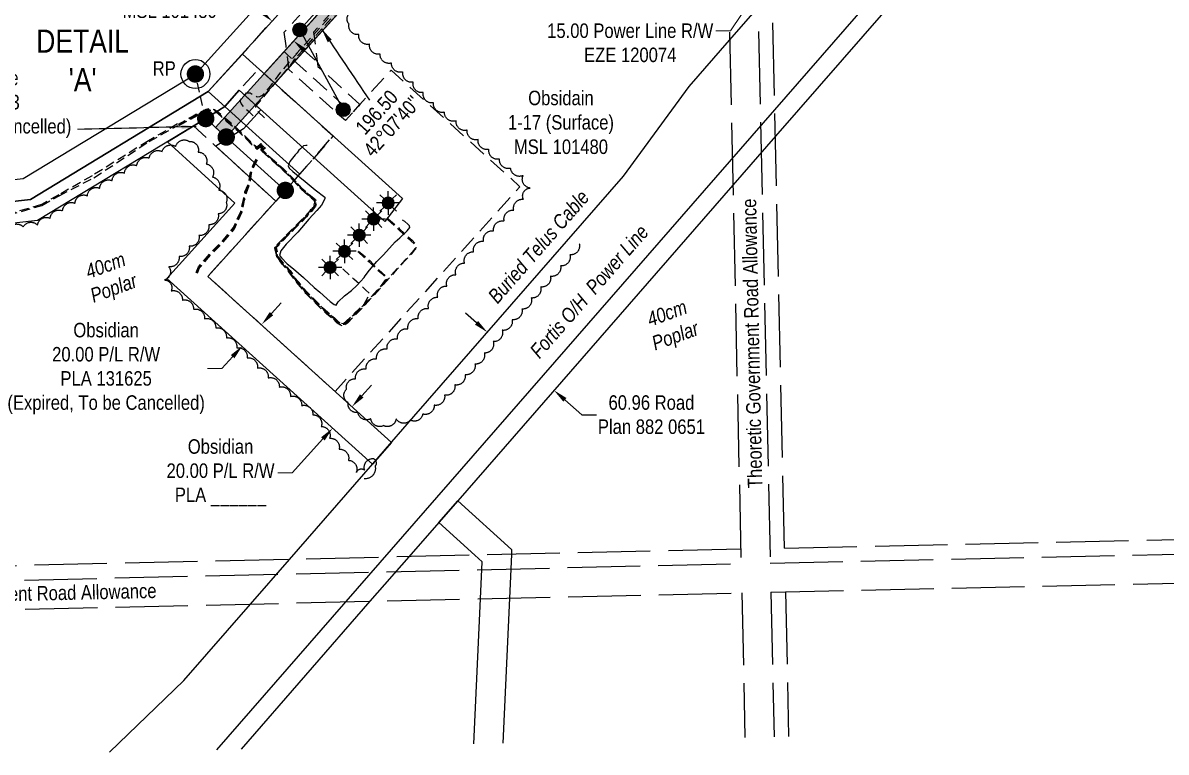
# Model space of a CAD drawing. Extents: x 603640 to 611240, y 5875768 to 5880939.
# Drawn here: x 605706 to 606495, y 5878552 to 5879055 of the extents above; entities that cross this region are included whole.
import ezdxf
from ezdxf.enums import TextEntityAlignment as Align

# ---------------------------------------------------------------- set-up
doc = ezdxf.new("R2010")
doc.units = 0
doc.header["$LTSCALE"] = 5
doc.header["$PDMODE"] = 34
doc.header["$PDSIZE"] = 0.03
for name, pattern in [('0', [1, 1, 0]), ('foc-ACCESSROAD', [3.75, 2.5, -1.25]), ('foc-FLOWLINE', [3.75, 2.5, -1.25]), ('foc-TIELINE', [1.875, 1.25, -0.625]), ('foc-UNSURVEYED', [12.5, 10, -2.5]), ('UG_PIPE', [1.875, 1.25, -0.625])]:
    doc.linetypes.add(name, pattern=pattern)
doc.layers.get('Defpoints').update_dxf_attribs({"color": 9})
for name, color, linetype in [('35', 37, 'Continuous'), ('AS-CABLE', 224, 'foc-CABLE'), ('AS-PIPE-UG', 44, 'UG_PIPE'), ('AS-POWER', 104, 'foc-POWER'), ('AS-POWER-EXISTING-PP', 72, 'Continuous'), ('AS-POWER-T', 104, 'Continuous'), ('AS-TELUS', 224, 'foc-TEL'), ('C-AR', 13, 'foc-ACCESSROAD'), ('C-RW', 13, 'Continuous'), ('C-WS', 13, 'foc-ACCESSROAD'), ('C-WS-S', 8, 'Continuous'), ('DETAIL-T', 7, 'Continuous'), ('F-EZE', 190, 'foc-FLOWLINE'), ('L-BD', 7, 'Continuous'), ('L-MON', 1, 'Continuous'), ('L-ROAD-T', 7, 'Continuous'), ('L-TIE', 7, 'foc-TIELINE'), ('L-TITLEDB', 4, 'Continuous'), ('L-TITLEDB-T', 4, 'Continuous'), ('L-USEC', 7, 'foc-UNSURVEYED'), ('P-PROPOSED', 10, 'Continuous'), ('P-PROPOSED-H', 21, 'Continuous'), ('T-BUSH', 110, '0'), ('T-BUSH-T', 110, 'Continuous')]:
    doc.layers.add(name, color=color, linetype=linetype)
for name, color, linetype, lineweight in [('C-AR-T', 13, 'Continuous', 9), ('C-RW-T', 13, 'Continuous', 9), ('C-WS-T', 13, 'Continuous', 9), ('F-EZE-T', 190, 'Continuous', 9)]:
    doc.layers.add(name, color=color, linetype=linetype, lineweight=lineweight)
doc.styles.add('80', font='ARIALN.TTF', dxfattribs={"height": 10})
doc.styles.add('80CG', font='ARIALN.TTF', dxfattribs={"height": 10})
doc.styles.add('80L', font='ARIALN.TTF', dxfattribs={"height": 10})
doc.styles.add('80LS', font='ARIALNI.TTF', dxfattribs={"height": 10})
doc.styles.add('foc-LtypeFont', font='ARIALN.TTF', dxfattribs={"height": 7.35})
doc.linetypes.add('foc-CABLE', pattern='A,2,-1,["C",foc-LtypeFont,S=0.2,R=0,X=-0.625,Y=-0.75],-1.24,8', length=12.24)
doc.linetypes.add('foc-POWER', pattern='A,6,-1,["P",foc-LtypeFont,S=0.2,R=0,X=-0.625,Y=-0.75],-1.24,4', length=12.24)
doc.linetypes.add('foc-TEL', pattern='A,2,-1,["T",foc-LtypeFont,S=0.2,R=0,X=-0.425,Y=-0.75],-1.24,8', length=12.24)
doc.linetypes.add('foc-TEL-NOLINE', pattern='A,0,-2,["T",foc-LtypeFont,S=0.2,R=0,X=-0.425,Y=-0.75],-10.24', length=12.24)
doc.dimstyles.new('Compass 5 000', dxfattribs={"dimscale": 5, "dimtxt": 9, "dimasz": 2, "dimexe": 0.2, "dimexo": 0.0625, "dimgap": 0.5, "dimtad": 0, "dimtih": 1, "dimtoh": 1, "dimzin": 0, "dimdsep": 46, "dimtxsty": '80CG', "dimcen": 0.1, "dimse1": 1, "dimse2": 1, "dimclrd": 256, "dimclrt": 256, "dimaunit": 1, "dimadec": 4, "dimazin": 0, "dimtfac": 0.06, "dimtofl": 0, "dimtmove": 0, "dimatfit": 1, "dimfxl": 0.2, "dimtolj": 1, "dimtzin": 0, "dimlwd": -1, "dimarcsym": 0})

# ---------------------------------------------------------------- blocks, each defined once
blk = doc.blocks.new('*D440')
at = {"layer": 'Defpoints', "color": 0, "transparency": 16777216}
for p in [(606038.98, 5878856.33), (606084.94, 5878816.27), (606072.13, 5878801.57)]:
    blk.add_point(p, dxfattribs=at)
at = {"layer": 'L-TITLEDB-T', "transparency": 16777216}
for p, q in [((606018.63, 5878848.19), (606011.09, 5878854.76)), ((606079.67, 5878795), (606091.42, 5878784.75)), ((606091.42, 5878784.75), (606101.42, 5878784.75))]:
    blk.add_line(p, q, dxfattribs=at)
for points in [[(606019.72, 5878849.45), (606017.53, 5878846.94), (606026.17, 5878841.62)], [(606080.76, 5878796.26), (606078.57, 5878793.74), (606072.13, 5878801.57)]]:
    blk.add_solid(points, dxfattribs=at)
at = {"layer": 'L-TITLEDB-T', "transparency": 16777216, "insert": (606139.37, 5878784.75), "char_height": 10, "attachment_point": 5, "style": '80CG'}
blk.add_mtext('\\A1;\\A1;60.96 Road\\PPlan 882 0651', dxfattribs=at)
blk = doc.blocks.new('*D443')
at = {"layer": 'Defpoints', "color": 0, "transparency": 16777216}
for p in [(606139.08, 5879182.49), (606130.68, 5879170.07), (606229.89, 5879103.04)]:
    blk.add_point(p, dxfattribs=at)
at = {"layer": 'F-EZE-T', "transparency": 16777216}
for p, q in [((606243.88, 5879123.75), (606249.48, 5879132.04)), ((606224.29, 5879094.76), (606193.85, 5879049.7)), ((606193.85, 5879049.7), (606183.85, 5879049.7))]:
    blk.add_line(p, q, dxfattribs=at)
for points in [[(606242.5, 5879124.69), (606245.26, 5879122.82), (606238.28, 5879115.47)], [(606222.91, 5879095.69), (606225.67, 5879093.82), (606229.89, 5879103.04)]]:
    blk.add_solid(points, dxfattribs=at)
at = {"layer": 'F-EZE-T', "transparency": 16777216, "insert": (606124.71, 5879049.7), "char_height": 10, "attachment_point": 5, "style": '80CG'}
blk.add_mtext('\\A1;Fortis\\P15.00 Power Line R/W\\PEZE 120074', dxfattribs=at)
blk = doc.blocks.new('*D451')
at = {"layer": 'C-AR-T', "transparency": 16777216}
for p, q in [((605851.17, 5879080.17), (605841.17, 5879080.17)), ((605870.16, 5879063), (605851.17, 5879080.17)), ((605899.83, 5879036.18), (605907.25, 5879029.47))]:
    blk.add_line(p, q, dxfattribs=at)
for points in [[(605871.28, 5879064.24), (605869.04, 5879061.77), (605877.58, 5879056.3)], [(605900.95, 5879037.41), (605898.71, 5879034.94), (605892.41, 5879042.88)]]:
    blk.add_solid(points, dxfattribs=at)
at = {"layer": 'Defpoints', "color": 0, "transparency": 16777216}
for p in [(605903.77, 5879085.26), (605918.6, 5879071.85), (605877.58, 5879056.3)]:
    blk.add_point(p, dxfattribs=at)
at = {"layer": 'C-AR-T', "transparency": 16777216, "insert": (605806.9, 5879080.17), "char_height": 10, "attachment_point": 5, "style": '80CG'}
blk.add_mtext('\\A1;Obsidian\\P20.00 A/R\\PMSL 101480', dxfattribs=at)
blk = doc.blocks.new('*D460')
at = {"layer": 'C-RW-T', "transparency": 16777216}
for p, q in [((605877.15, 5878854.5), (605883.85, 5878861.92)), ((605850.38, 5878824.82), (605842.99, 5878816.64)), ((605842.99, 5878816.64), (605832.99, 5878816.64))]:
    blk.add_line(p, q, dxfattribs=at)
for points in [[(605875.92, 5878855.61), (605878.39, 5878853.38), (605870.45, 5878847.07)], [(605849.14, 5878825.94), (605851.61, 5878823.71), (605857.08, 5878832.25)]]:
    blk.add_solid(points, dxfattribs=at)
at = {"layer": 'Defpoints', "color": 0, "transparency": 16777216}
for p in [(605857.08, 5878832.25), (605894.32, 5878825.53), (605880.94, 5878810.71)]:
    blk.add_point(p, dxfattribs=at)
at = {"layer": 'C-RW-T', "transparency": 16777216, "insert": (605763.05, 5878816.64), "char_height": 10, "attachment_point": 5, "style": '80CG'}
blk.add_mtext('\\A1;Obsidian\\P20.00 P/L R/W\\PPLA 131625\\P({\\A0;Expired, To be Cancelled})', dxfattribs=at)
blk = doc.blocks.new('GAS')
h = blk.add_hatch(color=255)
h.dxf.hatch_style = 1
edge = h.paths.add_edge_path()
edge.add_arc((0, 0), 0.9, 0, 360)
for p, q in [((0, 0.81), (0, 1.62)), ((-0.81, 0), (-1.62, 0)), ((-0.57, 0.57), (-1.14, 1.14)), ((0.57, 0.57), (1.14, 1.14)), ((1.62, 0), (0.81, 0)), ((-0.57, -0.57), (-1.14, -1.14)), ((0, -0.81), (0, -1.62)), ((1.14, -1.14), (0.57, -0.57))]:
    blk.add_line(p, q)
blk.add_circle((0, 0), 0.8)
blk = doc.blocks.new('POWERPOLE')
h = blk.add_hatch(color=255)
edge = h.paths.add_edge_path()
edge.add_arc((0, 0), 0.96, 0, 360)
at = {"linetype": 'Continuous'}
for p, q in [((0.68, -0.68), (-0.68, 0.68)), ((-0.68, -0.68), (0.68, 0.68))]:
    blk.add_line(p, q, dxfattribs=at)
blk.add_circle((0, 0), 0.96, dxfattribs=at)
blk = doc.blocks.new('fdia')
at = {"color": 255, "const_width": 1}
blk.add_lwpolyline([(-0.5, 0, 1), (0.5, 0, 1)], format="xyb", close=True, dxfattribs=at)
blk = doc.blocks.new('Fdiaa')
blk.add_blockref('fdia', (0, 0))
blk = doc.blocks.new('fdib')
at = {"color": 1, "const_width": 1.6}
blk.add_lwpolyline([(-0.4, 0, 1), (0.4, 0, 1)], format="xyb", close=True, dxfattribs=at)
at = {"color": 1}
blk.add_circle((0, 0), 0.8, dxfattribs=at)
blk = doc.blocks.new('Fdibb')
blk.add_blockref('fdib', (0, 0))
blk = doc.blocks.new('fdicc')
for name in ['Fdibb', 'Fdiaa']:
    blk.add_blockref(name, (0, 0))
blk = doc.blocks.new('FDI')
blk.add_blockref('fdicc', (0, 0))
blk = doc.blocks.new('*U516')
at = {"layer": '35', "color": 3}
blk.add_circle((0, 0), 10, dxfattribs=at)
at = {"layer": '35', "color": 3, "style": '80'}
blk.add_attdef('RP_001', (-29.47, -1.22), '', height=10, dxfattribs=at)
blk = doc.blocks.new('*D520')
at = {"layer": 'C-RW-T', "transparency": 16777216}
for p, q in [((605939.44, 5878797.71), (605946.15, 5878805.13)), ((605912.64, 5878768.03), (605891.55, 5878744.69)), ((605891.55, 5878744.69), (605881.55, 5878744.69))]:
    blk.add_line(p, q, dxfattribs=at)
for points in [[(605938.21, 5878798.83), (605940.68, 5878796.59), (605932.74, 5878790.29)], [(605911.4, 5878769.15), (605913.87, 5878766.91), (605919.34, 5878775.45)]]:
    blk.add_solid(points, dxfattribs=at)
at = {"layer": 'Defpoints', "color": 0, "transparency": 16777216}
for p in [(605912.64, 5878808.44), (605899.24, 5878793.61), (605919.34, 5878775.45)]:
    blk.add_point(p, dxfattribs=at)
at = {"layer": 'C-RW-T', "transparency": 16777216, "insert": (605842.01, 5878744.69), "char_height": 10, "attachment_point": 5, "style": '80CG'}
blk.add_mtext('\\A1;Obsidian\\P20.00 P/L R/W\\PPLA ______', dxfattribs=at)

msp = doc.modelspace()

# ---------------------------------------------------------------- hatches: boundary and pattern name
at = {"layer": 'P-PROPOSED-H'}
h = msp.add_hatch(color=256, dxfattribs=at)
h.dxf.hatch_style = 1
h.paths.add_polyline_path([(605838.509, 5878983.058), (606038.791, 5879204.498), (606073.145, 5879273.061), (606429.384, 5879683.906), (606527.085, 5879699.891), (606514.19, 5879778.426), (606851.576, 5880147.305), (606949.443, 5880254.392), (607053.003, 5880208.428), (607183.469, 5880297.211), (607192.658, 5880285.328), (607054.543, 5880191.34), (606953.228, 5880236.308), (606862.642, 5880137.188), (606530.164, 5879773.676), (606544.311, 5879687.516), (606437.158, 5879669.985), (606085.707, 5879264.661), (606059.652, 5879212.661), (605845.928, 5878976.359)])

# ---------------------------------------------------------------- linework, layer by layer
at = {"layer": 'AS-CABLE', "flags": 128}
msp.add_lwpolyline([(605901.868, 5878970.469), (605900.924, 5878970.654), (605899.306, 5878970.214), (605897.189, 5878968.203), (605896.095, 5878967.367), (605894.861, 5878965.536), (605893.584, 5878964.018), (605889.743, 5878959.461), (605888.704, 5878956.473), (605889.456, 5878954.956), (605891.973, 5878952.567), (605900.375, 5878945.79), (605907.416, 5878939.944), (605914.092, 5878934.975), (605914.079, 5878933.696), (605911.762, 5878929.417), (605908.57, 5878925.623), (605902.97, 5878919.598), (605895.252, 5878910.811), (605887.388, 5878902.391), (605883.529, 5878897.841), (605882.779, 5878894.691), (605884.039, 5878892.947), (605888.04, 5878888.968), (605892.317, 5878885.323), (605899.161, 5878879.333), (605906.576, 5878872.492), (605910.451, 5878869.287), (605915.274, 5878864.903), (605917.724, 5878862.882), (605920.458, 5878860.898), (605921.75, 5878860.467), (605923.262, 5878862.601), (605927.542, 5878866.895), (605932.484, 5878870.37), (605936.095, 5878874.032), (605941.008, 5878879.358), (605941.858, 5878880.544), (605944.765, 5878884.395), (605949.769, 5878890.378), (605954.48, 5878894.988), (605962.452, 5878904.04), (605965.792, 5878906.878), (605970.715, 5878911.686), (605972.612, 5878914.034), (605972.407, 5878915.068), (605971.273, 5878916.31), (605969.279, 5878918.01), (605967.597, 5878918.98)], dxfattribs=at)
at = {"layer": 'AS-PIPE-UG'}
for p, q in [((605812.324, 5878985.387), (605792.327, 5878973.815)), ((605792.707, 5878973.284), (605812.548, 5878984.357)), ((605792.327, 5878973.815), (605753.406, 5878949.688)), ((605754.581, 5878948.272), (605792.707, 5878973.284)), ((605753.406, 5878949.688), (605730.445, 5878936.428)), ((605730.626, 5878935.86), (605754.581, 5878948.272)), ((605730.445, 5878936.428), (605718.376, 5878929.732)), ((605718.634, 5878929.225), (605730.626, 5878935.86))]:
    msp.add_line(p, q, dxfattribs=at)
msp.add_lwpolyline([(605895.218, 5879032.387), (605960.726, 5879105.933), (606018.501, 5879167.636), (606039.016, 5879190.156), (606067.662, 5879230.93), (606077.661, 5879259.72), (606067.568, 5879238.384), (606065.717, 5879233.827), (606036.763, 5879191.732), (606017.047, 5879169.801), (605894.017, 5879033.472)], dxfattribs=at)
at = {"layer": 'AS-PIPE-UG', "flags": 128}
for points in [[(605864.539, 5878991.026), (605862.07, 5878993.584), (605859.759, 5878995.298), (605856.213, 5878999.592), (605855.607, 5879001.432), (605856.764, 5879003.056), (605857.874, 5879004.233), (605860.032, 5879006.884), (605861.138, 5879006.891), (605861.787, 5879006.932), (605862.551, 5879006.792), (605864.628, 5879005.546), (605867.343, 5879004.194), (605869.089, 5879004.421), (605870.971, 5879005.182), (605876.525, 5879011.567), (605881.699, 5879018.651), (605887.992, 5879026.27), (605895.041, 5879034.579)], [(605872.296, 5878989.727), (605867.196, 5878994.424), (605866.596, 5878995.394), (605866.389, 5878997.357), (605867.521, 5878999.092), (605870.766, 5879002.679), (605877.159, 5879010.396), (605889.059, 5879024.23), (605895.218, 5879032.387)], [(605869.774, 5878971.993), (605869.749, 5878971.96), (605867.106, 5878969.306), (605865.321, 5878970.819), (605856.203, 5878979.694), (605847.127, 5878987.792), (605840.871, 5878993.084), (605837.752, 5878995.232), (605835.476, 5878995.94), (605831.962, 5878995.496), (605823.055, 5878990.826), (605812.786, 5878985.069)], [(605870.573, 5878971.223), (605870.568, 5878971.19), (605867.385, 5878968.326), (605864.865, 5878970.208), (605855.778, 5878979.371), (605840.263, 5878992.752), (605837.501, 5878994.591), (605835.347, 5878995.046), (605832.055, 5878994.779), (605823.127, 5878990.091), (605812.934, 5878984.364)], [(605870.161, 5878971.643), (605870.109, 5878971.662), (605867.34, 5878968.905), (605865.148, 5878970.515), (605855.94, 5878979.582), (605846.832, 5878987.488), (605840.502, 5878993.006), (605837.616, 5878994.904), (605835.392, 5878995.501), (605831.967, 5878995.094), (605823.047, 5878990.468), (605812.937, 5878984.737)], [(605870.934, 5878970.852), (605870.91, 5878970.87), (605867.258, 5878967.828), (605864.755, 5878969.82), (605855.581, 5878979.151), (605846.418, 5878986.931), (605840.083, 5878992.556), (605837.361, 5878994.321), (605835.342, 5878994.762), (605832.146, 5878994.397), (605823.362, 5878989.718), (605813.01, 5878984.039)], [(605957.751, 5878920.059), (605957.767, 5878919.938), (605965.324, 5878913.348), (605969.972, 5878908.786), (605974.156, 5878905.126), (605976.057, 5878903.202), (605977.062, 5878901.52), (605976.646, 5878899.044), (605974.727, 5878896.851), (605969.45, 5878891.099), (605962.01, 5878883.14), (605952.59, 5878872.433), (605941.196, 5878859.943), (605929.786, 5878848.221), (605927.308, 5878846.356), (605926.167, 5878846.051), (605924.866, 5878846.571), (605922.46, 5878847.89), (605919.858, 5878850.575), (605915.468, 5878854.17), (605910.311, 5878858.889), (605900.968, 5878868.381), (605892.796, 5878878.352), (605888.941, 5878883.689), (605884.617, 5878888.541), (605880.914, 5878893.36), (605880.509, 5878896.292), (605880.493, 5878896.34), (605879.223, 5878900.287), (605880.218, 5878901.359), (605883.745, 5878905.019), (605892.862, 5878914.1), (605900.503, 5878921.875), (605904.097, 5878926.006), (605906.72, 5878929.344), (605907.104, 5878931.324), (605906.634, 5878932.583), (605902.554, 5878935.894), (605897.252, 5878940.821), (605891.606, 5878946.874), (605885.075, 5878953.584), (605880.421, 5878957.774), (605872.519, 5878964.826), (605869.592, 5878967.295), (605869.111, 5878967.872), (605869.691, 5878968.651), (605871.377, 5878970.609)], [(605869.517, 5878967.748), (605871.78, 5878970.154), (605871.791, 5878970.179)], [(605957.223, 5878919.573), (605957.287, 5878919.484), (605964.671, 5878912.852), (605969.533, 5878908.11), (605973.643, 5878904.57), (605975.663, 5878902.727), (605976.303, 5878901.725), (605976.079, 5878899.239), (605974.236, 5878896.992), (605969.231, 5878891.321), (605961.88, 5878883.322), (605952.351, 5878872.482), (605941.12, 5878860.217), (605929.727, 5878848.478), (605927.19, 5878846.433), (605926.078, 5878846.258), (605924.759, 5878846.758), (605922.544, 5878848.13), (605920.003, 5878850.732), (605915.61, 5878854.387), (605910.578, 5878859.099), (605901.21, 5878868.521), (605893.054, 5878878.423), (605889.374, 5878883.876), (605884.957, 5878888.59), (605881.099, 5878893.465), (605880.573, 5878896.394), (605879.539, 5878900.088), (605880.433, 5878901.166), (605883.924, 5878904.919), (605892.95, 5878913.928), (605900.729, 5878921.839), (605904.345, 5878925.789), (605906.925, 5878929.297), (605907.502, 5878931.318), (605906.884, 5878932.75), (605902.656, 5878936.129), (605897.475, 5878940.898), (605891.834, 5878946.934), (605885.209, 5878953.629), (605880.496, 5878958.006), (605872.606, 5878964.948), (605869.517, 5878967.748)], [(605937.25, 5878897.649), (605937.303, 5878897.637), (605945.17, 5878890.906), (605950.523, 5878885.308), (605953.582, 5878882.774), (605956.085, 5878880.323), (605957.22, 5878878.919), (605952.242, 5878872.613), (605941.088, 5878860.606), (605929.302, 5878848.809), (605926.993, 5878847.086), (605926.247, 5878846.989), (605924.955, 5878847.322), (605922.885, 5878848.55), (605920.131, 5878851.054), (605915.835, 5878854.765), (605910.916, 5878859.466), (605901.191, 5878869.013), (605893.192, 5878878.598), (605889.512, 5878884.112), (605885.02, 5878888.903), (605881.32, 5878893.592), (605880.729, 5878896.515), (605879.893, 5878900.158), (605880.592, 5878900.949), (605884.085, 5878904.633), (605893.159, 5878913.738), (605900.762, 5878921.554), (605904.487, 5878925.525), (605907.133, 5878929.183), (605907.697, 5878931.341), (605906.978, 5878932.972), (605902.762, 5878936.254), (605897.671, 5878940.987), (605891.952, 5878947.223), (605885.271, 5878953.807), (605880.846, 5878957.903), (605872.76, 5878965.051), (605869.968, 5878967.633), (605872.259, 5878969.822)], [(605936.786, 5878897.266), (605936.897, 5878897.21), (605944.502, 5878890.234), (605950.129, 5878884.828), (605953.349, 5878882.17), (605955.698, 5878880.049), (605956.6, 5878879.034), (605951.882, 5878872.574), (605941.051, 5878860.84), (605929.153, 5878849.021), (605926.949, 5878847.431), (605925.032, 5878847.746), (605923.077, 5878848.846), (605920.326, 5878851.305), (605915.492, 5878855.492), (605910.944, 5878859.799), (605901.41, 5878869.233), (605893.343, 5878878.728), (605889.786, 5878884.06), (605885.154, 5878888.964), (605881.574, 5878893.558), (605880.997, 5878896.419), (605880.194, 5878900.231), (605880.937, 5878900.989), (605884.262, 5878904.48), (605893.384, 5878913.526), (605901.068, 5878921.469), (605904.664, 5878925.399), (605907.449, 5878929.156), (605908.02, 5878931.291), (605907.121, 5878933.21), (605902.755, 5878936.624), (605897.905, 5878941.015), (605892.106, 5878947.432), (605885.43, 5878953.946), (605880.917, 5878958.163), (605872.864, 5878965.255), (605870.447, 5878967.425), (605872.619, 5878969.416)], [(605873.021, 5878969.024), (605871.107, 5878967.338), (605872.983, 5878965.399), (605881.199, 5878958.312), (605885.63, 5878954.143), (605892.441, 5878947.578), (605898.137, 5878941.125), (605902.981, 5878936.891), (605907.444, 5878933.367), (605908.48, 5878931.347), (605907.645, 5878928.78), (605904.752, 5878925.092), (605901.241, 5878921.206), (605893.385, 5878913.231), (605884.549, 5878904.248), (605880.971, 5878900.614), (605880.443, 5878900.128), (605881.285, 5878896.579), (605881.863, 5878893.795), (605885.615, 5878888.947), (605890.055, 5878884.212), (605893.555, 5878878.894), (605901.63, 5878869.485), (605911.154, 5878859.984), (605916.076, 5878855.526), (605920.586, 5878851.615), (605923.452, 5878848.929), (605925.191, 5878847.966), (605926.915, 5878847.692), (605928.792, 5878849.204), (605941.024, 5878861.146), (605945.185, 5878868.143), (605941.974, 5878871), (605939.235, 5878873.713), (605934.071, 5878878.402), (605926.649, 5878885.217), (605926.532, 5878885.368)], [(605825.246, 5878882.987), (605826.897, 5878886.871), (605835.553, 5878896.91), (605842.914, 5878904.076), (605850.938, 5878913.909), (605855.906, 5878924.914), (605857.885, 5878933.241), (605858.887, 5878938.49), (605861.695, 5878945.204), (605862.436, 5878951.254), (605864.385, 5878956.695), (605866.718, 5878961.496), (605866.763, 5878961.521)], [(605825.701, 5878882.746), (605827.317, 5878886.462), (605835.987, 5878896.581), (605843.287, 5878903.827), (605851.417, 5878913.528), (605856.388, 5878924.796), (605858.368, 5878933.211), (605859.402, 5878938.016), (605862.202, 5878945.024), (605862.811, 5878951.197), (605864.763, 5878956.618), (605867.057, 5878961.062), (605867.145, 5878961.129)], [(605826.213, 5878882.376), (605827.559, 5878886.112), (605836.319, 5878896.259), (605843.769, 5878903.693), (605851.671, 5878913.071), (605856.821, 5878924.76), (605858.65, 5878932.835), (605859.937, 5878937.956), (605862.518, 5878944.709), (605863.39, 5878951.295), (605865.198, 5878956.337), (605867.509, 5878960.723)], [(605718.376, 5878929.732), (605696.087, 5878923.277), (605633.162, 5878918.277), (605543.349, 5878908.725), (605469.478, 5878899.804), (605450.776, 5878898.128), (605437.892, 5878897.085), (605413.477, 5878895.142), (605387.148, 5878893.117), (605380.791, 5878892.364), (605379.644, 5878891.284), (605379.137, 5878876.841), (605379.293, 5878865.467), (605380.289, 5878792.293), (605382.172, 5878723.404), (605382.671, 5878719.854), (605382.089, 5878718.013), (605378.272, 5878717.185), (605360.833, 5878715.596), (605343.448, 5878716.234), (605328.179, 5878716.755), (605309.76, 5878717.107), (605305.789, 5878716.96), (605299.638, 5878716.13), (605293.171, 5878712.544)], [(605293.19, 5878711.678), (605299.527, 5878714.071), (605304.834, 5878715.035), (605310.021, 5878714.779), (605329.009, 5878714.12), (605343.51, 5878713.493), (605361.284, 5878712.873), (605379.958, 5878714.192), (605383.905, 5878715.278), (605384.927, 5878716.373), (605385.21, 5878722.447), (605381.701, 5878865.132), (605381.874, 5878876.658), (605381.517, 5878886.529), (605382.216, 5878888.924), (605383.009, 5878889.855), (605384.113, 5878890.268), (605387.538, 5878890.421), (605413.51, 5878892.072), (605439.075, 5878894.222), (605450.974, 5878895.403), (605468.804, 5878897.368), (605543.566, 5878906.243), (605633.683, 5878915.624), (605696.372, 5878922.699), (605718.634, 5878929.225)]]:
    msp.add_lwpolyline(points, dxfattribs=at)
at = {"layer": 'AS-POWER', "flags": 128}
for points in [[(605839.52, 5878553.583), (607043.249, 5879934.358)], [(605896.768, 5879050.333), (606005.166, 5879170.427), (606085.596, 5879206.28), (606289.616, 5879069.88)], [(605896.768, 5879050.333), (605926.602, 5878995.288)]]:
    msp.add_lwpolyline(points, dxfattribs=at)
at = {"layer": 'AS-TELUS', "linetype": 'foc-TEL-NOLINE'}
msp.add_lwpolyline([(605765.466, 5878551.887), (605816.6, 5878601.257), (605862.657, 5878654.08), (605889.493, 5878684.865), (605947.178, 5878750.937), (605960.327, 5878766.01), (605975.49, 5878783.504), (606120.17, 5878949.454), (606165.449, 5879011.337), (606193.297, 5879043.273), (606222.724, 5879077.021), (606228.912, 5879084.117), (606240.498, 5879095.876), (606246.132, 5879101.594), (606251.201, 5879106.739), (606260.403, 5879116.077), (606304.107, 5879160.435), (606584.951, 5879482.575)], dxfattribs=at)
at = {"layer": 'C-AR', "flags": 128}
msp.add_lwpolyline([(605892.078, 5879029.704), (605932.802, 5878992.881), (605938.226, 5878998.875), (605959.656, 5879022.56), (606048.634, 5878942.124), (605921.067, 5878800.831), (605833.166, 5878880.229), (605880.08, 5878932.159), (605886.715, 5878939.536), (605906.574, 5878962.107), (605919.65, 5878977.235), (605878.35, 5879014.488), (605870.907, 5879021.202), (605857.073, 5879033.68), (606006.446, 5879198.549), (606021.751, 5879188.241), (606022.812, 5879187.526), (606030.063, 5879182.643), (606034.219, 5879179.843), (606026.707, 5879178.924), (606014.285, 5879177.403), (605885.818, 5879035.365), (605887.933, 5879033.452), (605892.078, 5879029.704)], close=True, dxfattribs=at)
at = {"layer": 'C-RW'}
for points in [[(606186.735, 5879381.175), (606094.201, 5879274.457), (606093.052, 5879271.428), (606078.956, 5879234.273), (606059.652, 5879212.661), (605879.508, 5879013.487), (605872.088, 5879020.185), (606038.791, 5879204.498), (606061.054, 5879229.353), (606079.974, 5879280.43), (606080.553, 5879281.605), (606186.193, 5879403.437)], [(605288.947, 5878906.043), (605445.55, 5878918.452), (605705.818, 5878947.735), (605824.664, 5879019.879), (605944.309, 5879152.198), (606045.331, 5879263.906), (606056.557, 5879253.965), (605955.843, 5879142.59), (605833.547, 5879007.738), (605710.776, 5878933.204), (605446.98, 5878903.524), (605370.808, 5878897.489), (605289.266, 5878891.46)], [(605292.94, 5878723.124), (605374.687, 5878724.981), (605370.808, 5878897.489), (605446.98, 5878903.524), (605710.776, 5878933.204), (605833.547, 5879007.738), (605857.073, 5879033.68), (605878.35, 5879014.488), (605967.639, 5878933.948), (605955.38, 5878918.083), (605854.955, 5879008.667), (605844.87, 5878997.515), (605831.785, 5878989.128), (605715.734, 5878918.674), (605448.411, 5878888.597), (605386.116, 5878883.661), (605390.014, 5878710.332), (605297.285, 5878708.225), (605293.336, 5878705.012)], [(605292.94, 5878723.124), (605374.687, 5878724.981), (605370.808, 5878897.489), (605446.98, 5878903.524), (605710.776, 5878933.204), (605833.547, 5879007.738), (605896.763, 5878950.665)], [(605896.763, 5878950.665), (605886.715, 5878939.536), (605845.928, 5878976.359), (605831.785, 5878989.128), (605715.734, 5878918.674), (605448.411, 5878888.597), (605386.116, 5878883.661), (605390.014, 5878710.332), (605297.285, 5878708.225), (605293.336, 5878705.012)], [(606016.735, 5878557.641), (606021.298, 5878657.718), (606022.462, 5878683.255), (606017.431, 5878687.8), (605992.556, 5878710.282), (606005.706, 5878725.355), (606042.871, 5878691.769), (606042.717, 5878688.38), (606041.34, 5878658.178), (606036.783, 5878558.1)]]:
    msp.add_lwpolyline(points, dxfattribs=at)
msp.add_lwpolyline([(605960.014, 5878765.652), (605946.87, 5878750.584), (605804.929, 5878878.795), (605851.844, 5878930.726), (605805.49, 5878973.164), (605831.785, 5878989.128), (605844.87, 5878997.515), (605854.955, 5879008.667), (605869.783, 5878995.259), (605857.907, 5878982.125), (605838.809, 5878970.005), (605880.08, 5878932.159), (605833.166, 5878880.229), (605960.014, 5878765.652)], close=True, dxfattribs=at)
at = {"layer": 'C-WS', "flags": 128}
msp.add_lwpolyline([(605886.715, 5878939.536), (605880.08, 5878932.159), (605837.467, 5878971.218), (605823.376, 5878984.023), (605831.785, 5878989.128), (605844.87, 5878997.515), (605854.955, 5879008.667), (605868.364, 5879023.495), (605919.65, 5878977.235), (605906.574, 5878962.107), (605886.715, 5878939.536)], close=True, dxfattribs=at)
at = {"layer": 'F-EZE', "flags": 128}
msp.add_lwpolyline([(606085.535, 5879218.666), (606191.004, 5879147.41), (606221.63, 5879126.718), (606251.201, 5879106.739), (606246.132, 5879101.594), (606240.498, 5879095.876), (606222.034, 5879108.351), (606191.408, 5879129.041), (606088.225, 5879198.753), (606065.563, 5879188.975), (606044.477, 5879172.7), (606041.111, 5879170.096), (606015.157, 5879166.12), (606012.053, 5879165.643), (605906.168, 5879048.753), (605906.542, 5879045.735), (605909.094, 5879025.176), (605938.216, 5878998.865), (605932.793, 5878992.871), (605928.17, 5878987.732), (605889.23, 5879022.916), (605888.834, 5879026.109), (605887.924, 5879033.442), (605887.189, 5879039.362), (605886.014, 5879048.824), (606009.82, 5879185.526), (606020.825, 5879187.213), (606022.803, 5879187.516), (606032.969, 5879189.073), (606042.555, 5879196.49), (606055.258, 5879206.317), (606084.93, 5879219.075), (606085.535, 5879218.666)], close=True, dxfattribs=at)
at = {"layer": 'L-TIE'}
msp.add_line((605831.785, 5878989.128), (605824.664, 5879019.879), dxfattribs=at)
at = {"layer": 'L-TITLEDB', "flags": 128}
for points in [[(605765.466, 5878551.887), (605816.6, 5878601.257), (605862.657, 5878654.08), (605889.493, 5878684.865), (605947.178, 5878750.937), (605960.327, 5878766.01), (605975.49, 5878783.504), (606120.17, 5878949.454), (606165.449, 5879011.337), (606193.297, 5879043.273), (606222.724, 5879077.021), (606228.912, 5879084.117), (606240.498, 5879095.876), (606246.132, 5879101.594), (606251.201, 5879106.739), (606260.403, 5879116.077), (606304.107, 5879160.435), (606584.951, 5879482.575)], [(606639.965, 5879452.952), (606301.047, 5879064.201), (606224.928, 5878976.891), (606195.501, 5878943.137), (606005.706, 5878725.355), (605992.556, 5878710.282), (605971.984, 5878686.757), (605945.144, 5878655.971), (605856.21, 5878553.965)]]:
    msp.add_lwpolyline(points, dxfattribs=at)
at = {"layer": 'L-USEC', "flags": 128}
for points in [[(606183.546, 5879486.104), (606201.252, 5878681.965)], [(606203.649, 5879486.545), (606221.356, 5878682.403)], [(606231.186, 5878692.675), (606213.701, 5879486.765)], [(606231.186, 5878692.675), (607028.236, 5878710.062)], [(606221.356, 5878682.403), (607028.459, 5878700.01)], [(606201.031, 5878692.017), (605394.005, 5878673.535)], [(605394.225, 5878663.483), (606201.234, 5878681.965)], [(606221.798, 5878662.3), (607028.906, 5878679.906)], [(605394.663, 5878643.379), (606201.694, 5878661.862)], [(606201.694, 5878661.862), (606203.895, 5878561.928)], [(606221.798, 5878662.304), (606223.998, 5878562.366)], [(606231.85, 5878662.519), (606234.051, 5878562.585)]]:
    msp.add_lwpolyline(points, dxfattribs=at)
at = {"layer": 'P-PROPOSED'}
msp.add_lwpolyline([(605838.509, 5878983.058), (606038.791, 5879204.498), (606073.145, 5879273.061), (606429.384, 5879683.906), (606527.085, 5879699.891), (606514.19, 5879778.426), (606851.576, 5880147.305), (606949.443, 5880254.392), (607053.003, 5880208.428), (607183.469, 5880297.211), (607192.658, 5880285.328), (607054.543, 5880191.34), (606953.228, 5880236.308), (606862.642, 5880137.188), (606530.164, 5879773.676), (606544.311, 5879687.516), (606437.158, 5879669.985), (606085.707, 5879264.661), (606059.652, 5879212.661), (605845.928, 5878976.359)], close=True, dxfattribs=at)
at = {"layer": 'T-BUSH', "flags": 128}
for points in [[(606089.52, 5878902.759, -0.5205671), (606083.093, 5878895.103, -0.5205671), (606076.665, 5878887.448, -0.5205671), (606069.703, 5878880.277, -0.5205671), (606062.93, 5878872.934, -0.5205671), (606056.475, 5878865.302, -0.5205671), (606050.02, 5878857.67, -0.5205671), (606043.235, 5878850.331, -0.5205671), (606036.406, 5878843.032, -0.5205671), (606030.19, 5878835.209, -0.5205671), (606024.037, 5878827.331, -0.5205671), (606017.576, 5878819.715, -0.5205671), (606010.777, 5878812.388, -0.5205671), (606003.716, 5878805.314, -0.5205671), (605996.618, 5878798.276, -0.5205671), (605989.462, 5878791.297, -0.5205671), (605981.536, 5878785.242, -0.5205671), (605972.997, 5878781.013, -0.5205671), (605963.182, 5878781.931, -0.5205671), (605954.489, 5878777.209, -0.5205671), (605945.712, 5878781.991, -0.5205671), (605936.711, 5878786.331, -0.5205671), (605930.144, 5878793.094, -0.5205671), (605928.981, 5878802.328, -0.5205671), (605935.182, 5878809.526, -0.5205671), (605942.566, 5878816.235, -0.5205671), (605949.742, 5878823.193, -0.5205671), (605956.956, 5878830.113, -0.5205671), (605964.181, 5878837.02, -0.5205671), (605971.34, 5878843.996, -0.5205671), (605978.469, 5878851.002, -0.5205671), (605985.569, 5878858.036, -0.5205671), (605991.874, 5878865.792, -0.5205671), (605998.18, 5878873.548, -0.5205671), (606004.422, 5878881.353, -0.5205671), (606010.36, 5878889.394, -0.5205671), (606016.65, 5878897.142, -0.5205671), (606023.488, 5878904.432, -0.5205671), (606030.41, 5878911.639, -0.5205671), (606037.757, 5878918.413, -0.5205671), (606044.36, 5878925.918, -0.5205671), (606050.962, 5878933.423, -0.5205671), (606055.586, 5878941.206, -0.5205671), (606050.887, 5878949.85, -0.5205671), (606042.194, 5878954.783, -0.5205671), (606034.538, 5878961.142, -0.5205671), (606027.173, 5878967.901, -0.5205671), (606019.771, 5878974.617, -0.5205671), (606012.166, 5878981.103, -0.5205671), (606004.526, 5878987.547, -0.5205671), (605996.536, 5878993.554, -0.5205671), (605988.891, 5878999.951, -0.5205671), (605981.924, 5879007.119, -0.5205671), (605974.921, 5879014.251, -0.5205671), (605967.851, 5879021.317, -0.5205671), (605959.971, 5879027.466, -0.5205671), (605952.115, 5879033.647, -0.5205671), (605944.838, 5879040.445, -0.5205671), (605937.398, 5879047.093, -0.5205671), (605930.674, 5879054.324, -0.5205671), (605932.761, 5879062.872, -0.5205671), (605939.178, 5879070.536, -0.5205671), (605947.599, 5879075.698, -0.5205671), (605954.303, 5879083.057, -0.5205671), (605960.863, 5879090.599, -0.5205671), (605967.469, 5879098.1, -0.5205671), (605974.2, 5879105.49, -0.5205671), (605980.931, 5879112.88, -0.5205671), (605987.661, 5879120.27, -0.5205671), (605994.392, 5879127.66, -0.5205671), (606001.123, 5879135.05, -0.5205671), (606007.902, 5879142.385, -0.5205671), (606016.182, 5879147.984, -0.5205671), (606024.462, 5879153.584, -0.5205671), (606032.742, 5879159.183, -0.5205671), (606041.023, 5879164.783, -0.5205671), (606049.303, 5879170.382, -0.5205671), (606057.583, 5879175.981, -0.5205671), (606065.864, 5879181.581, -0.5205671), (606077.067, 5879189.157, -0.5205671)], [(605298.579, 5878695.87, -0.5205671), (605308.572, 5878696.118, -0.5205671), (605318.565, 5878696.365, -0.5205671), (605328.558, 5878696.613, -0.5205671), (605338.55, 5878696.86, -0.5205671), (605348.543, 5878696.937, -0.5205671), (605358.537, 5878696.741, -0.5205671), (605368.531, 5878696.546, -0.5205671), (605378.525, 5878696.35, -0.5205671), (605388.519, 5878696.154, -0.5205671), (605398.513, 5878695.958, -0.5205671), (605404.302, 5878699.657, -0.5205671), (605403.34, 5878709.606, -0.5205671), (605402.379, 5878719.556, -0.5205671), (605397.717, 5878725.957, -0.5205671), (605397.385, 5878735.947, -0.5205671), (605397.054, 5878745.938, -0.5205671), (605396.722, 5878755.928, -0.5205671), (605396.391, 5878765.918, -0.5205671), (605396.059, 5878775.909, -0.5205671), (605395.808, 5878785.901, -0.5205671), (605395.574, 5878795.894, -0.5205671), (605395.341, 5878805.887, -0.5205671), (605395.107, 5878815.88, -0.5205671), (605394.874, 5878825.873, -0.5205671), (605394.641, 5878835.867, -0.5205671), (605394.407, 5878845.86, -0.5205671), (605394.174, 5878855.853, -0.5205671), (605393.94, 5878865.846, -0.5205671), (605399.073, 5878871.297, -0.5205671), (605404.72, 5878876.794, -0.5205671), (605407.647, 5878883.898, -0.5205671), (605417.637, 5878884.221, -0.5205671), (605427.628, 5878884.544, -0.5205671), (605437.618, 5878884.867, -0.5205671), (605447.604, 5878885.302, -0.5205671), (605457.581, 5878885.907, -0.5205671), (605467.554, 5878886.564, -0.5205671), (605477.485, 5878887.705, -0.5205671), (605487.415, 5878888.846, -0.5205671), (605497.346, 5878889.987, -0.5205671), (605507.276, 5878891.128, -0.5205671), (605517.207, 5878892.269, -0.5205671), (605527.137, 5878893.41, -0.5205671), (605537.068, 5878894.551, -0.5205671), (605546.998, 5878895.69, -0.5205671), (605556.932, 5878896.802, -0.5205671), (605566.866, 5878897.915, -0.5205671), (605576.8, 5878899.027, -0.5205671), (605586.733, 5878900.14, -0.5205671), (605596.667, 5878901.252, -0.5205671), (605606.601, 5878902.364, -0.5205671), (605616.534, 5878903.477, -0.5205671), (605626.468, 5878904.589, -0.5205671), (605636.401, 5878905.711, -0.5205671), (605646.32, 5878906.948, -0.5205671), (605656.239, 5878908.184, -0.5205671), (605666.158, 5878909.421, -0.5205671), (605676.077, 5878910.657, -0.5205671), (605685.996, 5878911.894, -0.5205671), (605695.915, 5878913.13, -0.5205671), (605705.834, 5878914.366, -0.5205671), (605715.753, 5878915.603, -0.5205671), (605724.461, 5878920.318, -0.5205671), (605733.003, 5878925.51, -0.5205671), (605741.545, 5878930.701, -0.5205671), (605750.087, 5878935.893, -0.5205671), (605758.628, 5878941.085, -0.5205671), (605767.17, 5878946.276, -0.5205671), (605775.712, 5878951.468, -0.5205671), (605784.254, 5878956.659, -0.5205671), (605792.796, 5878961.851, -0.5205671), (605801.672, 5878966.353, -0.5205671), (605811.042, 5878969.835, -0.5205671), (605820.412, 5878973.316, -0.5205671), (605826.571, 5878966.021, -0.5205671), (605832.183, 5878957.785, -0.5205671), (605836.453, 5878948.748, -0.5205671), (605840.723, 5878939.71, -0.5205671), (605845.951, 5878931.21, -0.5205671), (605840.355, 5878923.433, -0.5205671), (605833.8, 5878915.89, -0.5205671), (605827.1, 5878908.472, -0.5205671), (605820.401, 5878901.054, -0.5205671), (605813.353, 5878893.969, -0.5205671), (605806.222, 5878886.965, -0.5205671), (605803.391, 5878877.738, -0.5205671), (605807.96, 5878870.205, -0.5205671), (605815.657, 5878863.828, -0.5205671), (605823.326, 5878857.416, -0.5205671), (605830.994, 5878851.004, -0.5205671), (605838.662, 5878844.592, -0.5205671), (605846.007, 5878837.821, -0.5205671), (605853.177, 5878830.856, -0.5205671), (605860.346, 5878823.891, -0.5205671), (605867.516, 5878816.926, -0.5205671), (605874.866, 5878810.162, -0.5205671), (605882.572, 5878803.795, -0.5205671), (605890.278, 5878797.429, -0.5205671), (605897.984, 5878791.062, -0.5205671), (605905.69, 5878784.696, -0.5205671), (605911.512, 5878776.612, -0.5205671), (605917.286, 5878768.464, -0.5205671), (605923.84, 5878760.916, -0.5205671), (605930.264, 5878753.271, -0.5205671), (605935.737, 5878744.906, -0.5205671), (605941.49, 5878746.501, -0.5205671), (605947.424, 5878754.544, -0.5205671), (605948.629, 5878749.322, -0.5205671), (605941.135, 5878740.549, -0.5205671)]]:
    msp.add_lwpolyline(points, format="xyb", dxfattribs=at)

# ---------------------------------------------------------------- block references
at = {"xscale": 0.99958169, "yscale": 0.99958169, "zscale": 0.99958169}
msp.add_blockref('*U516', (605824.664, 5879019.879), dxfattribs=at).add_auto_attribs({'RP_001': 'RP'})
at = {"layer": 'AS-POWER-EXISTING-PP', "xscale": 4.99790845, "yscale": 4.99790845, "zscale": 4.99790845}
for p in [(605896.768, 5879050.333), (605926.602, 5878995.288)]:
    msp.add_blockref('POWERPOLE', p, dxfattribs=at)
at = {"layer": 'C-WS-S', "xscale": 4.997919999999995, "yscale": 4.997919999999995, "zscale": 4.997919999999995}
for p in [(605957.667, 5878930.89), (605947.652, 5878919.763), (605937.704, 5878908.638), (605927.555, 5878897.508), (605917.608, 5878886.383)]:
    msp.add_blockref('GAS', p, dxfattribs=at)
at = {"layer": 'L-MON', "xscale": 4.99790845, "yscale": 4.99790845, "zscale": 4.99790845}
for p in [(605824.664, 5879019.879), (605831.785, 5878989.128), (605845.944, 5878976.377), (605886.715, 5878939.536)]:
    msp.add_blockref('FDI', p, dxfattribs=at)

# ---------------------------------------------------------------- texts
at = {"layer": 'AS-POWER-T', "insert": (606054.364, 5878829.251), "char_height": 9.9958, "attachment_point": 1, "rotation": 48.918812, "style": '80L'}
msp.add_mtext_dynamic_manual_height_columns('\\pi0.32613;{\\fArial Narrow|b0|i1|c0|p34;Fortis O/H  Power Line}', width=115.63809, gutter_width=49.979, heights=[0], dxfattribs=at)
at = {"layer": 'AS-TELUS', "insert": (606025.656, 5878867.339), "char_height": 9.9958, "attachment_point": 1, "rotation": 48.91715, "style": '80L'}
msp.add_mtext_dynamic_manual_height_columns('{\\fArial Narrow|b0|i1|c0|p34;Buried Telus Cable}', width=97.19426, gutter_width=49.979, heights=[0], dxfattribs=at)
at = {"layer": 'C-WS-T', "insert": (606076.917, 5879008.358), "char_height": 9.99584, "width": 72.59366, "attachment_point": 2, "line_spacing_factor": 1.010437, "style": '80CG'}
msp.add_mtext('Obsidain\\P1-17 (Surface)\\PMSL 101480', dxfattribs=at)
at = {"layer": 'L-BD', "style": '80L'}
for s, p in [('196.50', (605949.748, 5878993.486)), ("42°07'40''", (605960.312, 5878983.931))]:
    msp.add_text(s, height=9.9958, rotation=47.8721, dxfattribs=at).set_placement(p, align=Align.MIDDLE)
at = {"layer": 'L-ROAD-T', "style": '80L'}
for rotation, p in [(91.239674, (606208.76, 5878833.974)), (1.261172, (605697.922, 5878661.098))]:
    msp.add_text('Theoretic Government Road Allowance', height=9.99584, rotation=rotation, dxfattribs=at).set_placement(p, align=Align.MIDDLE_CENTER)
at = {"layer": 'T-BUSH-T', "linetype": 'Continuous', "char_height": 9.99157, "width": 34.17759, "attachment_point": 2, "rotation": 20, "style": '80LS'}
for insert in [(605760.806, 5878892.591), (606148.319, 5878859.645)]:
    msp.add_mtext('40cm Poplar', dxfattribs=dict(at, insert=insert))

# ---------------------------------------------------------------- dimensions: what is measured, and where the dimension line sits
at = {"layer": 'C-RW-T'}
for base, p1, p2, angle, text, picture, middle in [((605857.077, 5878832.248), (605894.321, 5878825.533), (605880.944, 5878810.709), 227.935512, 'Obsidian\\P20.00 P/L R/W\\PPLA 131625\\P({\\A0;Expired, To be Cancelled})', '*D460', (605763.049, 5878816.636)), ((605919.339, 5878775.453), (605912.643, 5878808.44), (605899.242, 5878793.605), 227.909627, 'Obsidian\\P20.00 P/L R/W\\PPLA ______', '*D520', (605842.009, 5878744.686))]:
    dim = msp.add_linear_dim(base=base, p1=p1, p2=p2, angle=angle, text=text, dimstyle='Compass 5 000', dxfattribs=at)
    dim.commit()
    dim.dimension.update_dxf_attribs({"geometry": picture, "text_midpoint": middle, "dimtype": 161})
at = {"layer": 'F-EZE-T'}
dim = msp.add_linear_dim(base=(606229.89, 5879103.042), p1=(606139.078, 5879182.492), p2=(606130.684, 5879170.067), angle=235.956594, text='Fortis\\P15.00 Power Line R/W\\PEZE 120074', dimstyle='Compass 5 000', dxfattribs=at)
dim.commit()
dim.dimension.update_dxf_attribs({"geometry": '*D443', "text_midpoint": (606124.709, 5879049.697), "dimtype": 161})
at = {"layer": 'L-TITLEDB-T'}
dim = msp.add_linear_dim(base=(606072.127, 5878801.57), p1=(606038.981, 5878856.328), p2=(606084.942, 5878816.274), angle=318.928239, text='\\A1;60.96 Road\\PPlan 882 0651', dimstyle='Compass 5 000', dxfattribs=at)
dim.commit()
dim.dimension.update_dxf_attribs({"geometry": '*D440', "text_midpoint": (606139.369, 5878784.754), "dimtype": 161})

# ---------------------------------------------------------------- leaders
at = {"layer": 'C-WS-T', "path_type": 1}
msp.add_leader([(605825.088, 5878983.611), (605742.899, 5878981.625)], dimstyle='Compass 5 000', override={"dimgap": 0.5, "dimtad": 0}, dxfattribs=at)
at = {"layer": 'L-BD', "path_type": 1}
msp.add_leader([(605911.771, 5879050.971), (605944.868, 5879001.763)], dimstyle='Compass 5 000', override={"dimgap": 0.5, "dimtad": 0}, dxfattribs=at)

# ---------------------------------------------------------------- next in the draw order: texts
at = {"layer": 'DETAIL-T', "color": 3, "insert": (605746.842, 5879042.567), "char_height": 15.9744, "width": 63.53424, "attachment_point": 5, "style": '80CG', "bg_fill": 3, "box_fill_scale": 1.15, "bg_fill_color": 256, "bg_fill_true_color": 256, "bg_fill_transparency": 0}
msp.add_mtext("SEE\\PDETAIL 'A'", dxfattribs=at)

# ---------------------------------------------------------------- next in the draw order: texts
at = {"layer": 'C-WS-T', "insert": (605602.495, 5879038.787), "char_height": 9.99159, "attachment_point": 1, "style": '80L', "bg_fill": 2}
msp.add_mtext_dynamic_manual_height_columns('\\pi45.906;Obsidian\\P\\pi36.497;Satellite Site\\P\\pi36.047;MSL 113083\\P\\pi0.42251;(Expired, To be Cancelled)', width=135.60876, gutter_width=50, heights=[0], dxfattribs=at)

# ---------------------------------------------------------------- next in the draw order: dimensions: what is measured, and where the dimension line sits
at = {"layer": 'C-AR-T'}
dim = msp.add_linear_dim(base=(605877.578, 5879056.296), p1=(605918.604, 5879071.847), p2=(605903.77, 5879085.262), angle=137.878808, text='Obsidian\\P20.00 A/R\\PMSL 101480', dimstyle='Compass 5 000', dxfattribs=at)
dim.commit()
dim.dimension.update_dxf_attribs({"geometry": '*D451', "text_midpoint": (605806.898, 5879080.174), "dimtype": 161})

doc.saveas('drawing.dxf')
